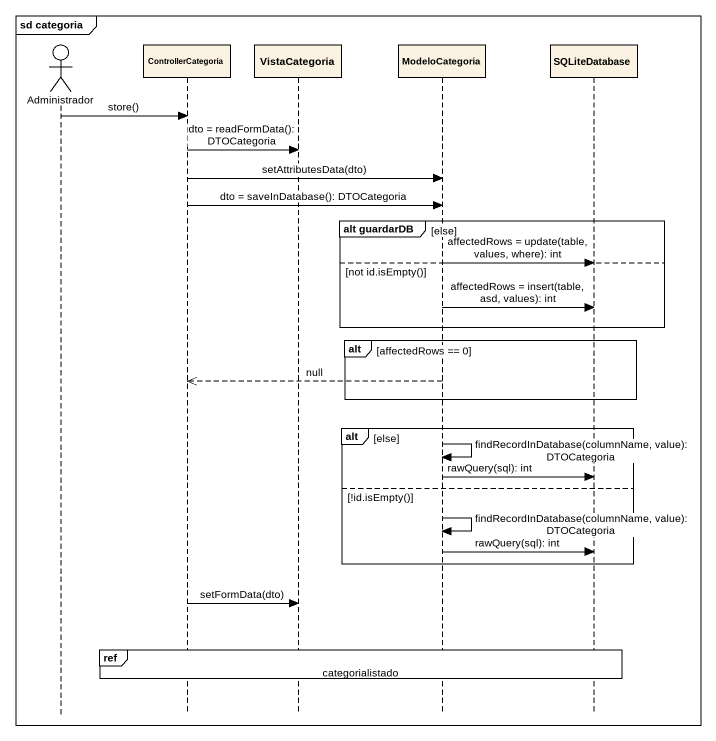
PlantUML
@startuml
mainframe sd categoria
hide footbox
actor Administrador
participant ControllerCategoria
participant VistaCategoria
participant ModeloCategoria
participant SQLiteDatabase

Administrador -> ControllerCategoria : store()
ControllerCategoria -> VistaCategoria : dto = readFormData(): DTOCategoria
ControllerCategoria -> ModeloCategoria : setAttributesData(dto)
ControllerCategoria -> ModeloCategoria : dto = saveInDatabase(): DTOCategoria
group alt guardarDB [else]
else not id.isEmpty()
  ModeloCategoria -> SQLiteDatabase : affectedRows = update(table, values, where): int
  ModeloCategoria -> SQLiteDatabase : affectedRows = insert(table, asd, values): int
end
alt affectedRows == 0
  ModeloCategoria -->> ControllerCategoria : null
end
alt else
  ModeloCategoria -> ModeloCategoria : findRecordInDatabase(columnName, value): DTOCategoria
  ModeloCategoria -> SQLiteDatabase : rawQuery(sql): int
else !id.isEmpty()
  ModeloCategoria -> ModeloCategoria : findRecordInDatabase(columnName, value): DTOCategoria
  ModeloCategoria -> SQLiteDatabase : rawQuery(sql): int
end
ControllerCategoria -> VistaCategoria : setFormData(dto)
ref over ControllerCategoria, VistaCategoria, ModeloCategoria, SQLiteDatabase : categorialistado
@enduml
